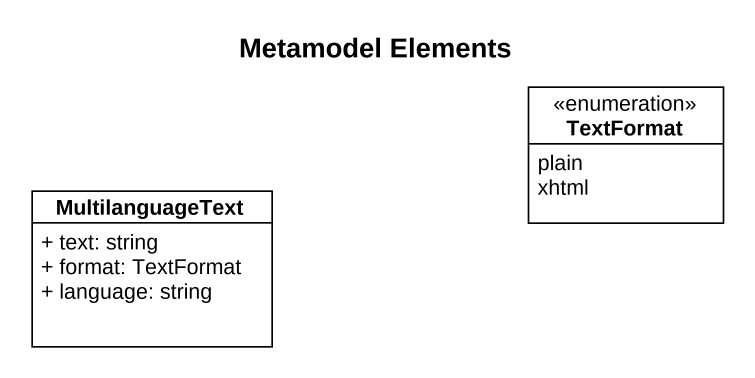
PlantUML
@startuml
title Metamodel Elements
hide circle
hide empty members
skinparam classAttributeIconSize 0
enum TextFormat {
  plain
  xhtml
}
class MultilanguageText {
  + text: string
  + format: TextFormat
  + language: string
}
@enduml
